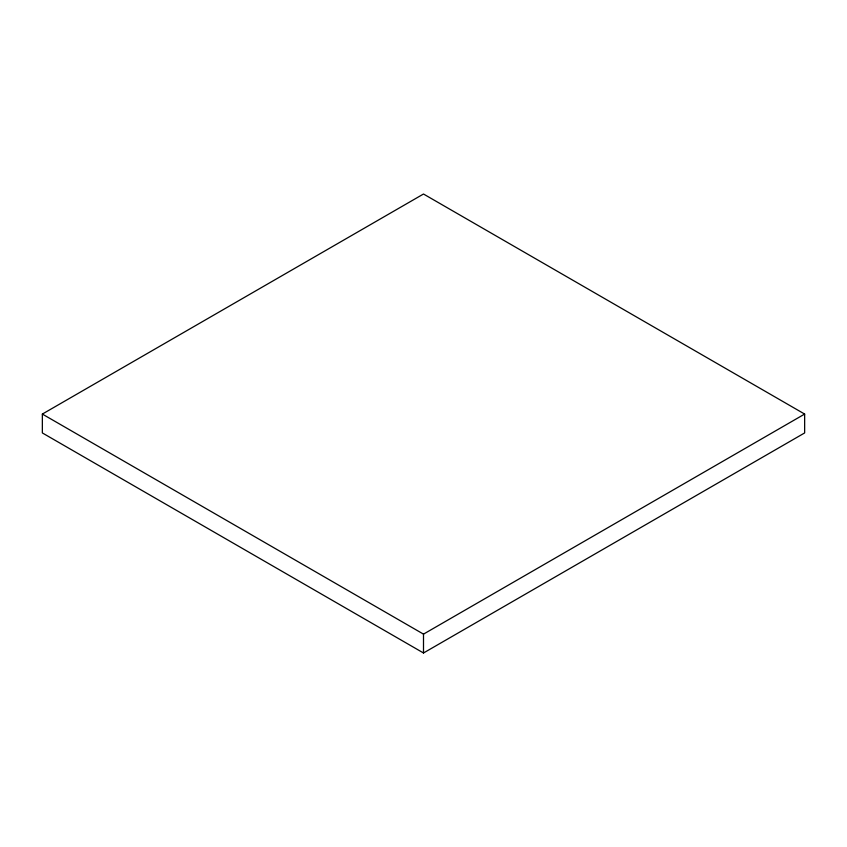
<?xml version="1.0" encoding="UTF-8"?>
<svg xmlns="http://www.w3.org/2000/svg" width="847" height="847" viewBox="0 0 847 847"><rect width="100%" height="100%" fill="white"/><g stroke="black" fill="none" stroke-linecap="round" stroke-linejoin="round"><path stroke-width="1.27" d="M42.35 414.067L423.5 194.016L804.65 414.067L804.65 432.933L423.5 652.984L42.35 432.933L42.35 414.067L423.5 634.128L804.65 414.067M423.5 634.128L423.5 652.984"/></g></svg>
